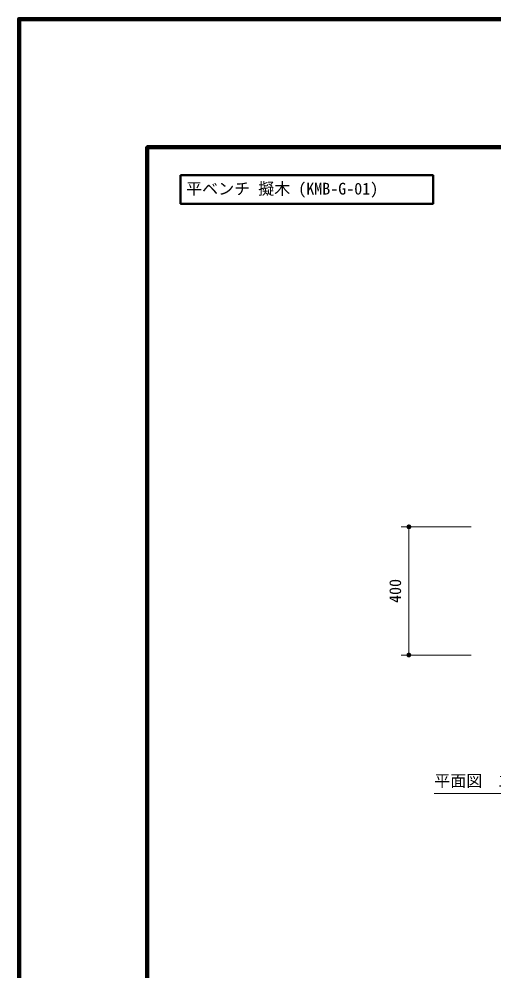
# Model space of a CAD drawing. Units: millimetres at full size, sheet at 1:20; details may follow other scales. Extents: x 0 to 8400, y 0 to 5940.
# Drawn here: x 0 to 1481, y 2970 to 5940 of the extents above; entities that cross this region are included whole.
import ezdxf
from ezdxf.enums import TextEntityAlignment as Align

# ---------------------------------------------------------------- set-up
doc = ezdxf.new("R2010")
doc.units = ezdxf.units.MM
doc.header["$LTSCALE"] = 20
for name, color, linetype, lineweight in [('D-STR-DIM\u3000寸法線、寸法値', 7, 'Continuous', 13), ('D-STR-HTXT\u3000旗上げ', 7, 'Continuous', 13), ('D-TTL-FRAM\u3000タイトル枠、凡例図枠', 2, 'Continuous', 50), ('D-TTL\u3000外枠', 2, 'Continuous', 140)]:
    doc.layers.add(name, color=color, linetype=linetype, lineweight=lineweight)
doc.styles.add('ＭＳ ゴシック', font='')
doc.styles.get('ＭＳ ゴシック').set_extended_font_data('MS Gothic')

# ---------------------------------------------------------------- blocks, each defined once
blk = doc.blocks.new('filled_dot')
at = {"color": 0, "linetype": 'Continuous', "lineweight": -2, "const_width": 1.25}
blk.add_lwpolyline([(-0.625, 0, 1), (0.625, 0, 1)], format="xyb", close=True, dxfattribs=at)

msp = doc.modelspace()

# ---------------------------------------------------------------- linework, layer by layer
at = {"layer": 'D-STR-DIM\u3000寸法線、寸法値'}
for p, q in [((1409.65, 4355.65), (1191.83, 4355.65)), ((1215.83, 3955.65), (1215.83, 4355.65)), ((1409.65, 3955.65), (1191.83, 3955.65))]:
    msp.add_line(p, q, dxfattribs=at)
at = {"layer": 'D-STR-HTXT\u3000旗上げ'}
msp.add_line((1294.8, 3523.94), (1619.8, 3523.94), dxfattribs=at)
at = {"layer": 'D-TTL-FRAM\u3000タイトル枠、凡例図枠'}
msp.add_lwpolyline([(503.96, 5452.67), (1291.21, 5452.67), (1291.21, 5363.47), (503.96, 5363.47)], close=True, dxfattribs=at)
at = {"layer": 'D-TTL\u3000外枠'}
for points in [[(0, 0), (8400, 0), (8400, 5940), (0, 5940)], [(400, 400), (8000, 400), (8000, 5540), (400, 5540)]]:
    msp.add_lwpolyline(points, close=True, dxfattribs=at)

# ---------------------------------------------------------------- block references
at = {"layer": 'D-STR-DIM\u3000寸法線、寸法値', "xscale": 6, "yscale": 6}
for p, rotation in [((1215.83, 4355.65), 270), ((1215.83, 3955.65), 90)]:
    msp.add_blockref('filled_dot', p, dxfattribs=dict(at, rotation=rotation))

# ---------------------------------------------------------------- texts
at = {"layer": 'D-STR-DIM\u3000寸法線、寸法値', "style": 'ＭＳ ゴシック'}
msp.add_text('400', height=36.66, rotation=90, dxfattribs=at).set_placement((1173.08, 4155.65), align=Align.MIDDLE_CENTER)
at = {"layer": 'D-STR-HTXT\u3000旗上げ', "style": 'ＭＳ ゴシック'}
msp.add_text('平ベンチ 擬木 (KMB-G-01)', height=36.66, dxfattribs=at).set_placement((520.92, 5410.69), align=Align.MIDDLE_LEFT)
msp.add_text('平面図\u30001：20', height=36.66, dxfattribs=at).set_placement((1294.8, 3533.94), align=Align.BOTTOM_LEFT)

doc.saveas('drawing.dxf')
